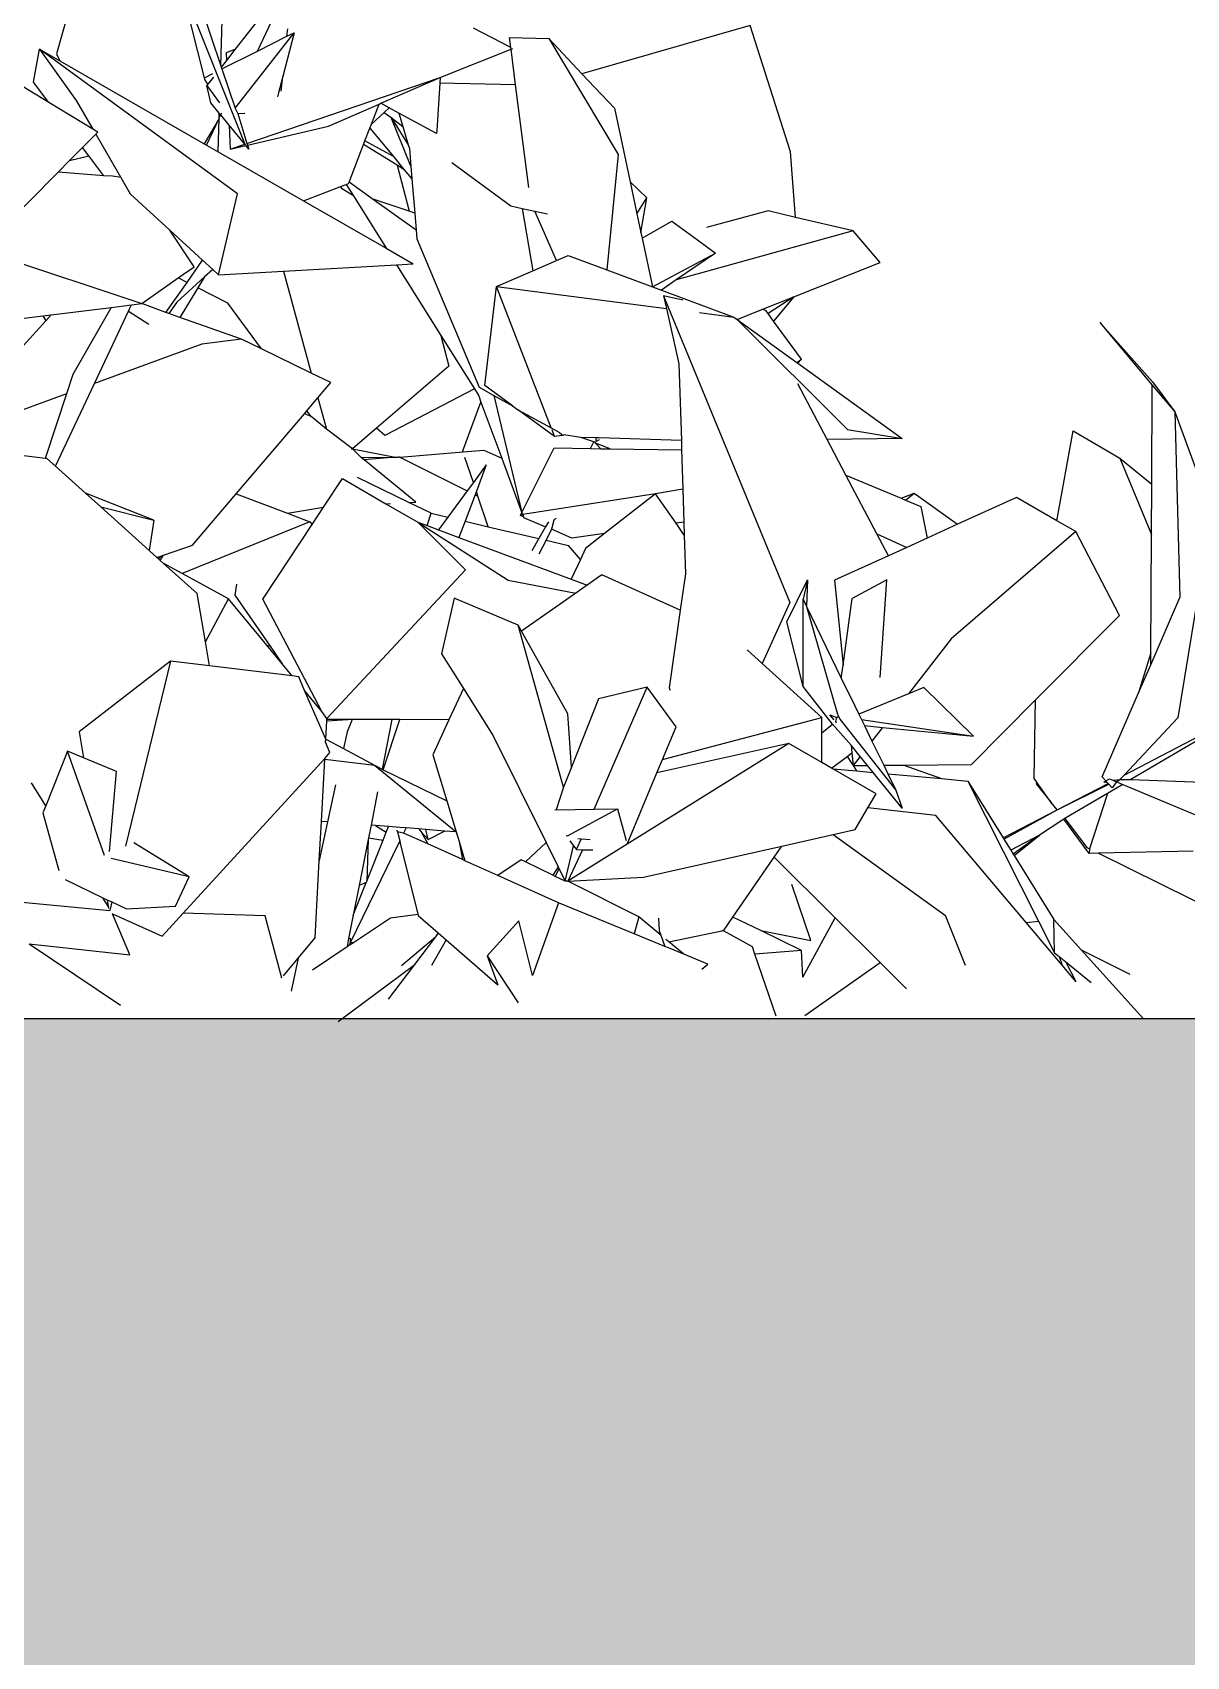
# Model space of a CAD drawing. Header units: metres. Extents: x -175 to 101, y -7 to 93.
# Drawn here: x 10.17561 to 10.21111, y 0.77917 to 0.82912 of the extents above; entities that cross this region are included whole.
import ezdxf

# ---------------------------------------------------------------- set-up
doc = ezdxf.new("R2010")
doc.units = ezdxf.units.M

# ---------------------------------------------------------------- blocks, each defined once
blk = doc.blocks.new('caja1')
at = {"true_color": 0xffffff}
h = blk.add_hatch(color=7, dxfattribs=at)
h.dxf.hatch_style = 1
h.paths.add_polyline_path([(-5.701762, 1.398779), (-6.201762, 1.398779), (-6.201762, 1.348779), (-6.181762, 1.348779), (-5.721762, 1.348779), (-5.701762, 1.348779)])
h.paths.add_polyline_path([(-5.721762, 1.348779), (-6.181762, 1.348779), (-6.181762, 1.148779), (-5.721762, 1.148779)])
h.paths.add_polyline_path([(-6.12612, 1.213515), (-6.120943, 1.209542), (-6.11697, 1.204364), (-6.114472, 1.198335), (-6.11362, 1.191864), (-6.114472, 1.185394), (-6.11697, 1.179364), (-6.120943, 1.174186), (-6.12612, 1.170214), (-6.13215, 1.167716), (-6.13862, 1.166864), (-6.145091, 1.167716), (-6.15112, 1.170214), (-6.156298, 1.174186), (-6.160271, 1.179364), (-6.162768, 1.185394), (-6.16362, 1.191864), (-6.162768, 1.198335), (-6.160271, 1.204364), (-6.156298, 1.209542), (-6.15112, 1.213515), (-6.145091, 1.216012), (-6.13862, 1.216864), (-6.13215, 1.216012)], flags=16)
h.paths.add_polyline_path([(-6.127717, 1.20797), (-6.124048, 1.204631), (-6.121369, 1.200457), (-6.119861, 1.195732), (-6.119628, 1.190777), (-6.120685, 1.185931), (-6.12296, 1.181524), (-6.126299, 1.177856), (-6.130473, 1.175176), (-6.135198, 1.173669), (-6.140153, 1.173435), (-6.144999, 1.174492), (-6.149406, 1.176768), (-6.153074, 1.180106), (-6.155754, 1.18428), (-6.157261, 1.189005), (-6.157495, 1.19396), (-6.156438, 1.198806), (-6.154162, 1.203213), (-6.150824, 1.206882), (-6.14665, 1.209561), (-6.141925, 1.211069), (-6.13697, 1.211302), (-6.132124, 1.210245)], flags=0)
blk.add_line((-6.201762, 1.398779), (-5.701762, 1.398779))
blk = doc.blocks.new('verdurita}')
for p, q in [((-6.048963, 0.855909), (-6.048868, 0.858972)), ((-6.046722, 0.858722), (-6.048528, 0.856409)), ((-6.047829, 0.856363), (-6.046722, 0.858722)), ((-6.049464, 0.855543), (-6.0502, 0.858449)), ((-6.0502, 0.858449), (-6.048222, 0.853494)), ((-6.053663, 0.857511), (-6.054015, 0.85628)), ((-6.049559, 0.857675), (-6.048963, 0.855909)), ((-6.048525, 0.854609), (-6.046709, 0.856925)), ((-6.047829, 0.856363), (-6.046927, 0.856816)), ((-6.046709, 0.856925), (-6.047059, 0.855583)), ((-6.046927, 0.856816), (-6.046902, 0.857044)), ((-6.046927, 0.856816), (-6.046709, 0.856925)), ((-6.04004, 0.856473), (-6.041191, 0.857063)), ((-6.040079, 0.856775), (-6.038877, 0.856743)), ((-6.04004, 0.856473), (-6.040079, 0.856775)), ((-6.038877, 0.856743), (-6.036736, 0.853176)), ((-6.038877, 0.856743), (-6.037855, 0.855664)), ((-6.03268, 0.857149), (-6.037855, 0.855664)), ((-6.031436, 0.85326), (-6.03268, 0.857149)), ((-6.05425, 0.854778), (-6.057024, 0.856463)), ((-6.054722, 0.855408), (-6.054539, 0.856418)), ((-6.048454, 0.851965), (-6.054539, 0.856418)), ((-6.054539, 0.856418), (-6.053409, 0.854844)), ((-6.054539, 0.856418), (-6.053915, 0.85606)), ((-6.054015, 0.85628), (-6.053915, 0.85606)), ((-6.04893, 0.855811), (-6.047829, 0.856363)), ((-6.048528, 0.856409), (-6.048797, 0.856303)), ((-6.048797, 0.856303), (-6.048788, 0.856076)), ((-6.048528, 0.856409), (-6.048788, 0.856076)), ((-6.041889, 0.855683), (-6.040034, 0.856424)), ((-6.040034, 0.856424), (-6.04004, 0.856473)), ((-6.040034, 0.856424), (-6.039984, 0.856444)), ((-6.039893, 0.855325), (-6.040034, 0.856424)), ((-6.053915, 0.85606), (-6.049473, 0.85351)), ((-6.048963, 0.855909), (-6.04895, 0.855869)), ((-6.048788, 0.856076), (-6.04895, 0.855869)), ((-6.04895, 0.855869), (-6.04893, 0.855811)), ((-6.04893, 0.855811), (-6.048525, 0.854609)), ((-6.05425, 0.854778), (-6.054722, 0.855408)), ((-6.049464, 0.855543), (-6.049211, 0.85567)), ((-6.049449, 0.855484), (-6.049464, 0.855543)), ((-6.049358, 0.855345), (-6.049449, 0.855484)), ((-6.049358, 0.855345), (-6.049389, 0.855305)), ((-6.049389, 0.855305), (-6.049, 0.854773)), ((-6.049268, 0.854768), (-6.049389, 0.855305)), ((-6.049188, 0.855563), (-6.049358, 0.855345)), ((-6.048157, 0.853517), (-6.042211, 0.855544)), ((-6.047059, 0.855583), (-6.047191, 0.855076)), ((-6.047108, 0.855126), (-6.047059, 0.855583)), ((-6.044038, 0.854754), (-6.042211, 0.855544)), ((-6.042222, 0.855377), (-6.042319, 0.853919)), ((-6.042211, 0.855544), (-6.042222, 0.855377)), ((-6.039893, 0.855325), (-6.042222, 0.855377)), ((-6.042211, 0.855544), (-6.041889, 0.855683)), ((-6.039486, 0.852166), (-6.039893, 0.855325)), ((-6.037855, 0.855664), (-6.036854, 0.854606)), ((-6.052896, 0.853955), (-6.05425, 0.854778)), ((-6.053409, 0.854844), (-6.052896, 0.853955)), ((-6.049009, 0.854452), (-6.049268, 0.854768)), ((-6.047191, 0.855076), (-6.047223, 0.854953)), ((-6.045652, 0.854056), (-6.044094, 0.854729)), ((-6.044331, 0.854112), (-6.044094, 0.854729)), ((-6.044094, 0.854729), (-6.044038, 0.854754)), ((-6.043782, 0.854615), (-6.044038, 0.854754)), ((-6.049014, 0.854284), (-6.049473, 0.85351)), ((-6.049398, 0.853467), (-6.049014, 0.854284)), ((-6.049046, 0.853264), (-6.049014, 0.854284)), ((-6.049014, 0.854284), (-6.049013, 0.854317)), ((-6.049013, 0.854317), (-6.049009, 0.854452)), ((-6.049013, 0.854317), (-6.048962, 0.854395)), ((-6.048962, 0.854395), (-6.049009, 0.854452)), ((-6.048962, 0.854395), (-6.048928, 0.854466)), ((-6.048704, 0.854081), (-6.048962, 0.854395)), ((-6.048525, 0.854609), (-6.048434, 0.854437)), ((-6.048434, 0.854437), (-6.048223, 0.854449)), ((-6.048434, 0.854437), (-6.048157, 0.853517)), ((-6.04394, 0.854471), (-6.044331, 0.854112)), ((-6.043782, 0.854615), (-6.04394, 0.854471)), ((-6.04394, 0.854471), (-6.043727, 0.854315)), ((-6.043484, 0.854454), (-6.043782, 0.854615)), ((-6.043115, 0.852822), (-6.043727, 0.854315)), ((-6.043727, 0.854315), (-6.043194, 0.853479)), ((-6.043727, 0.854315), (-6.043363, 0.854046)), ((-6.042325, 0.853825), (-6.043484, 0.854454)), ((-6.043484, 0.854454), (-6.043363, 0.854046)), ((-6.036854, 0.854606), (-6.036374, 0.852344)), ((-6.053216, 0.853397), (-6.05281, 0.853806)), ((-6.05275, 0.853866), (-6.052896, 0.853955)), ((-6.05281, 0.853806), (-6.05275, 0.853866)), ((-6.05281, 0.853806), (-6.052041, 0.852474)), ((-6.048704, 0.854081), (-6.048672, 0.853339)), ((-6.048222, 0.853494), (-6.048704, 0.854081)), ((-6.048139, 0.853465), (-6.045652, 0.854056)), ((-6.044528, 0.853601), (-6.044378, 0.85399)), ((-6.044378, 0.85399), (-6.044331, 0.854112)), ((-6.044378, 0.85399), (-6.043654, 0.853117)), ((-6.043363, 0.854046), (-6.043194, 0.853479)), ((-6.042319, 0.853919), (-6.042325, 0.853825)), ((-6.053615, 0.852994), (-6.053216, 0.853397)), ((-6.053021, 0.853136), (-6.053216, 0.853397)), ((-6.049473, 0.85351), (-6.049398, 0.853467)), ((-6.049398, 0.853467), (-6.049046, 0.853264)), ((-6.049046, 0.853264), (-6.046414, 0.851753)), ((-6.048672, 0.853339), (-6.048222, 0.853494)), ((-6.048672, 0.853339), (-6.048188, 0.853454)), ((-6.048188, 0.853454), (-6.048222, 0.853494)), ((-6.048099, 0.853344), (-6.048188, 0.853454)), ((-6.048157, 0.853517), (-6.048139, 0.853465)), ((-6.048139, 0.853465), (-6.048099, 0.853344)), ((-6.045018, 0.852327), (-6.044571, 0.853488)), ((-6.044571, 0.853488), (-6.044528, 0.853601)), ((-6.043533, 0.852849), (-6.044571, 0.853488)), ((-6.043654, 0.853117), (-6.044528, 0.853601)), ((-6.043194, 0.853479), (-6.043159, 0.853361)), ((-6.043159, 0.853361), (-6.043115, 0.852822)), ((-6.031281, 0.851247), (-6.031436, 0.85326)), ((-6.053966, 0.85264), (-6.053615, 0.852994)), ((-6.053615, 0.852994), (-6.053021, 0.853136)), ((-6.052558, 0.852519), (-6.053021, 0.853136)), ((-6.043654, 0.853117), (-6.043328, 0.852723)), ((-6.043533, 0.852849), (-6.043171, 0.851437)), ((-6.043328, 0.852723), (-6.043533, 0.852849)), ((-6.043328, 0.852723), (-6.043083, 0.852428)), ((-6.043115, 0.852822), (-6.043083, 0.852428)), ((-6.041859, 0.852937), (-6.040042, 0.851598)), ((-6.036736, 0.853176), (-6.037087, 0.849631)), ((-6.055765, 0.850824), (-6.053966, 0.85264)), ((-6.052558, 0.852519), (-6.053966, 0.85264)), ((-6.052296, 0.852509), (-6.052558, 0.852519)), ((-6.052041, 0.852474), (-6.052296, 0.852509)), ((-6.052041, 0.852474), (-6.051752, 0.851973)), ((-6.045248, 0.852204), (-6.045105, 0.852259)), ((-6.045105, 0.852259), (-6.045033, 0.852287)), ((-6.045105, 0.852259), (-6.044885, 0.851908)), ((-6.045033, 0.852287), (-6.045018, 0.852327)), ((-6.044306, 0.851817), (-6.045018, 0.852327)), ((-6.043083, 0.852428), (-6.042998, 0.851379)), ((-6.035856, 0.851843), (-6.036374, 0.852344)), ((-6.036374, 0.852344), (-6.036164, 0.851354)), ((-6.051752, 0.851973), (-6.050527, 0.850849)), ((-6.049035, 0.849481), (-6.048454, 0.851965)), ((-6.046414, 0.851753), (-6.045248, 0.852204)), ((-6.046414, 0.851753), (-6.043875, 0.850296)), ((-6.045247, 0.852132), (-6.045248, 0.852204)), ((-6.044885, 0.851908), (-6.045247, 0.852132)), ((-6.044885, 0.851908), (-6.043875, 0.850296)), ((-6.042955, 0.850848), (-6.044306, 0.851817)), ((-6.043171, 0.851437), (-6.044306, 0.851817)), ((-6.036164, 0.851354), (-6.035856, 0.851843)), ((-6.036042, 0.85078), (-6.035856, 0.851843)), ((-6.042998, 0.851379), (-6.043171, 0.851437)), ((-6.042998, 0.851379), (-6.042955, 0.850848)), ((-6.040042, 0.851598), (-6.039697, 0.851523)), ((-6.039697, 0.851523), (-6.039361, 0.849602)), ((-6.039697, 0.851523), (-6.039303, 0.851438)), ((-6.038634, 0.849915), (-6.039303, 0.851438)), ((-6.039303, 0.851438), (-6.038912, 0.851353)), ((-6.036164, 0.851354), (-6.036042, 0.85078)), ((-6.032127, 0.851444), (-6.034019, 0.850934)), ((-6.031281, 0.851247), (-6.032127, 0.851444)), ((-6.029514, 0.850835), (-6.031281, 0.851247)), ((-6.049786, 0.849728), (-6.050527, 0.850849)), ((-6.050527, 0.850849), (-6.049523, 0.849928)), ((-6.042955, 0.850848), (-6.042934, 0.850589)), ((-6.036042, 0.85078), (-6.036004, 0.850604)), ((-6.036004, 0.850604), (-6.035091, 0.851131)), ((-6.035091, 0.851131), (-6.034302, 0.850556)), ((-6.029514, 0.850835), (-6.034205, 0.849526)), ((-6.028684, 0.849862), (-6.029514, 0.850835)), ((-6.057634, 0.850675), (-6.051391, 0.848592)), ((-6.043875, 0.850296), (-6.043046, 0.84982)), ((-6.042934, 0.850589), (-6.041011, 0.846028)), ((-6.036004, 0.850604), (-6.035688, 0.849113)), ((-6.034302, 0.850556), (-6.033741, 0.850147)), ((-6.050274, 0.849383), (-6.049786, 0.849728)), ((-6.050002, 0.849246), (-6.049523, 0.849928)), ((-6.049523, 0.849928), (-6.049212, 0.849643)), ((-6.047031, 0.849595), (-6.043559, 0.849791)), ((-6.043559, 0.849791), (-6.043046, 0.84982)), ((-6.043559, 0.849791), (-6.042192, 0.84761)), ((-6.039361, 0.849602), (-6.038634, 0.849915)), ((-6.038634, 0.849915), (-6.038273, 0.850071)), ((-6.038273, 0.850071), (-6.037087, 0.849631)), ((-6.035688, 0.849113), (-6.033741, 0.850147)), ((-6.033741, 0.850147), (-6.034953, 0.849321)), ((-6.031334, 0.848803), (-6.028684, 0.849862)), ((-6.051391, 0.848592), (-6.050274, 0.849383)), ((-6.050651, 0.848321), (-6.050002, 0.849246)), ((-6.04946, 0.849416), (-6.050315, 0.848633)), ((-6.050002, 0.849246), (-6.050274, 0.849383)), ((-6.04946, 0.849416), (-6.049667, 0.849076)), ((-6.049212, 0.849643), (-6.04946, 0.849416)), ((-6.049212, 0.849643), (-6.049035, 0.849481)), ((-6.049035, 0.849481), (-6.047031, 0.849595)), ((-6.047031, 0.849595), (-6.04618, 0.846457)), ((-6.040479, 0.84912), (-6.039361, 0.849602)), ((-6.037087, 0.849631), (-6.035688, 0.849113)), ((-6.034953, 0.849321), (-6.035411, 0.849009)), ((-6.034205, 0.849526), (-6.034953, 0.849321)), ((-6.049667, 0.849076), (-6.050221, 0.848169)), ((-6.04875, 0.848611), (-6.049667, 0.849076)), ((-6.04084, 0.846074), (-6.040479, 0.84912)), ((-6.038798, 0.844773), (-6.040479, 0.84912)), ((-6.040479, 0.84912), (-6.035256, 0.848448)), ((-6.035688, 0.849113), (-6.035411, 0.849009)), ((-6.035411, 0.849009), (-6.033177, 0.84818)), ((-6.035343, 0.848831), (-6.031456, 0.839404)), ((-6.034749, 0.848701), (-6.035343, 0.848831)), ((-6.035343, 0.848831), (-6.035256, 0.848448)), ((-6.032316, 0.84841), (-6.031334, 0.848803)), ((-6.031334, 0.848803), (-6.03213, 0.848292)), ((-6.031334, 0.848803), (-6.031957, 0.848055)), ((-6.057413, 0.847847), (-6.054434, 0.848216)), ((-6.054434, 0.848216), (-6.05418, 0.848247)), ((-6.054434, 0.848216), (-6.054343, 0.848068)), ((-6.05418, 0.848247), (-6.054343, 0.848068)), ((-6.05418, 0.848247), (-6.052339, 0.848475)), ((-6.052339, 0.848475), (-6.053514, 0.846411)), ((-6.052848, 0.846134), (-6.051798, 0.848365)), ((-6.052339, 0.848475), (-6.05171, 0.848552)), ((-6.051798, 0.848365), (-6.051768, 0.848429)), ((-6.051798, 0.848365), (-6.051175, 0.847962)), ((-6.051768, 0.848429), (-6.05171, 0.848552)), ((-6.05171, 0.848552), (-6.051391, 0.848592)), ((-6.050651, 0.848321), (-6.051391, 0.848592)), ((-6.050561, 0.848289), (-6.050651, 0.848321)), ((-6.050315, 0.848633), (-6.050561, 0.848289)), ((-6.050221, 0.848169), (-6.050561, 0.848289)), ((-6.047714, 0.847202), (-6.04875, 0.848611)), ((-6.035256, 0.848448), (-6.034868, 0.846746)), ((-6.034236, 0.848316), (-6.033177, 0.84818)), ((-6.033075, 0.848106), (-6.032316, 0.84841)), ((-6.032196, 0.848383), (-6.032316, 0.84841)), ((-6.03213, 0.848292), (-6.032196, 0.848383)), ((-6.031957, 0.848055), (-6.03213, 0.848292)), ((-6.054343, 0.848068), (-6.056452, 0.845741)), ((-6.048324, 0.847499), (-6.050221, 0.848169)), ((-6.033177, 0.84818), (-6.033075, 0.848106)), ((-6.033075, 0.848106), (-6.029681, 0.844719)), ((-6.033075, 0.848106), (-6.031248, 0.846787)), ((-6.031101, 0.846882), (-6.031957, 0.848055)), ((-6.020307, 0.846192), (-6.02192, 0.848009)), ((-6.02192, 0.848009), (-6.020308, 0.846085)), ((-6.049544, 0.847347), (-6.052848, 0.846134)), ((-6.048324, 0.847499), (-6.049544, 0.847347)), ((-6.047714, 0.847202), (-6.048324, 0.847499)), ((-6.042192, 0.84761), (-6.041951, 0.846667)), ((-6.042192, 0.84761), (-6.041163, 0.845968)), ((-6.04618, 0.846457), (-6.047714, 0.847202)), ((-6.034868, 0.846746), (-6.034795, 0.844382)), ((-6.031248, 0.846787), (-6.031101, 0.846882)), ((-6.031248, 0.846787), (-6.031216, 0.846764)), ((-6.031216, 0.846764), (-6.031101, 0.846882)), ((-6.031216, 0.846764), (-6.027998, 0.844441)), ((-6.053514, 0.846411), (-6.053711, 0.845817)), ((-6.045574, 0.846162), (-6.04618, 0.846457)), ((-6.041951, 0.846667), (-6.044171, 0.844763)), ((-6.053711, 0.845817), (-6.05741, 0.844458)), ((-6.053711, 0.845817), (-6.054366, 0.843833)), ((-6.054045, 0.843589), (-6.052848, 0.846134)), ((-6.045973, 0.845694), (-6.045574, 0.846162)), ((-6.041163, 0.845968), (-6.043919, 0.844541)), ((-6.041163, 0.845968), (-6.04103, 0.845755)), ((-6.04103, 0.845755), (-6.04096, 0.845565)), ((-6.041011, 0.846028), (-6.040567, 0.845767)), ((-6.03999, 0.845452), (-6.04084, 0.846074)), ((-6.040567, 0.845767), (-6.0397, 0.842165)), ((-6.040567, 0.845767), (-6.03999, 0.845452)), ((-6.030309, 0.84441), (-6.031212, 0.846122)), ((-6.020325, 0.843035), (-6.020308, 0.846085)), ((-6.020308, 0.846085), (-6.019618, 0.845262)), ((-6.020307, 0.846192), (-6.019618, 0.845262)), ((-6.04639, 0.845205), (-6.046312, 0.845296)), ((-6.046312, 0.845296), (-6.045973, 0.845694)), ((-6.046182, 0.845119), (-6.046312, 0.845296)), ((-6.045973, 0.845694), (-6.045713, 0.844736)), ((-6.04152, 0.844067), (-6.04096, 0.845565)), ((-6.04096, 0.845565), (-6.040321, 0.843837)), ((-6.03999, 0.845452), (-6.03981, 0.84532)), ((-6.038693, 0.844503), (-6.03981, 0.84532)), ((-6.03981, 0.84532), (-6.038798, 0.844773)), ((-6.019618, 0.845262), (-6.019459, 0.839552)), ((-6.019618, 0.845262), (-6.018482, 0.842172)), ((-6.048485, 0.842746), (-6.04639, 0.845205)), ((-6.046182, 0.845119), (-6.04639, 0.845205)), ((-6.045713, 0.844736), (-6.046182, 0.845119)), ((-6.044909, 0.84413), (-6.045713, 0.844736)), ((-6.044171, 0.844763), (-6.044909, 0.84413)), ((-6.043919, 0.844541), (-6.044171, 0.844763)), ((-6.038798, 0.844773), (-6.038548, 0.844632)), ((-6.029681, 0.844719), (-6.027998, 0.844441)), ((-6.038693, 0.844503), (-6.038773, 0.844708)), ((-6.038475, 0.844533), (-6.038693, 0.844503)), ((-6.038548, 0.844632), (-6.038483, 0.84458)), ((-6.038483, 0.84458), (-6.038475, 0.844533)), ((-6.038475, 0.844533), (-6.038409, 0.844557)), ((-6.037884, 0.844478), (-6.038409, 0.844557)), ((-6.037484, 0.844346), (-6.037884, 0.844478)), ((-6.037427, 0.844464), (-6.037884, 0.844478)), ((-6.03759, 0.844136), (-6.037484, 0.844346)), ((-6.037436, 0.844304), (-6.037484, 0.844346)), ((-6.037436, 0.844304), (-6.037277, 0.844131)), ((-6.036981, 0.844127), (-6.037436, 0.844304)), ((-6.037427, 0.844464), (-6.037431, 0.844357)), ((-6.037431, 0.844357), (-6.037311, 0.844412)), ((-6.037326, 0.844461), (-6.037427, 0.844464)), ((-6.034795, 0.844382), (-6.037326, 0.844461)), ((-6.034795, 0.844382), (-6.034786, 0.844091)), ((-6.027998, 0.844441), (-6.030309, 0.84441)), ((-6.029734, 0.843319), (-6.030309, 0.84441)), ((-6.023245, 0.841914), (-6.022742, 0.844675)), ((-6.022742, 0.844675), (-6.021311, 0.843842)), ((-6.054366, 0.843833), (-6.056491, 0.844095)), ((-6.054309, 0.843826), (-6.054366, 0.843833)), ((-6.054045, 0.843589), (-6.054309, 0.843826)), ((-6.044909, 0.84413), (-6.04494, 0.844104)), ((-6.044909, 0.84413), (-6.043598, 0.843867)), ((-6.044644, 0.843862), (-6.044909, 0.84413)), ((-6.044644, 0.843862), (-6.043598, 0.843867)), ((-6.04455, 0.843785), (-6.044644, 0.843862)), ((-6.043598, 0.843867), (-6.04455, 0.843785)), ((-6.042962, 0.842487), (-6.04455, 0.843785)), ((-6.043598, 0.843867), (-6.043499, 0.843875)), ((-6.043459, 0.843868), (-6.043499, 0.843875)), ((-6.043459, 0.843868), (-6.04151, 0.844037)), ((-6.043459, 0.843868), (-6.041384, 0.842835)), ((-6.04151, 0.844037), (-6.04152, 0.844067)), ((-6.04151, 0.844037), (-6.040872, 0.844089)), ((-6.041194, 0.843093), (-6.041451, 0.843859)), ((-6.040872, 0.844089), (-6.040321, 0.843837)), ((-6.040321, 0.843837), (-6.040268, 0.843694)), ((-6.0397, 0.842165), (-6.038704, 0.844155)), ((-6.038704, 0.844155), (-6.03759, 0.844136)), ((-6.03759, 0.844136), (-6.037277, 0.844131)), ((-6.037277, 0.844131), (-6.036981, 0.844127)), ((-6.036981, 0.844127), (-6.034786, 0.844091)), ((-6.034786, 0.844091), (-6.034748, 0.842882)), ((-6.021311, 0.843842), (-6.020334, 0.841493)), ((-6.021311, 0.843842), (-6.020325, 0.843035)), ((-6.053126, 0.842763), (-6.054045, 0.843589)), ((-6.043177, 0.842476), (-6.044762, 0.843242)), ((-6.040797, 0.843633), (-6.041194, 0.843093)), ((-6.040797, 0.843633), (-6.041102, 0.842821)), ((-6.040268, 0.843694), (-6.039712, 0.842188)), ((-6.029734, 0.843319), (-6.028038, 0.842606)), ((-6.028783, 0.841516), (-6.029734, 0.843319)), ((-6.051023, 0.841931), (-6.053126, 0.842763)), ((-6.052657, 0.842341), (-6.053126, 0.842763)), ((-6.049833, 0.841165), (-6.048485, 0.842746)), ((-6.048485, 0.842746), (-6.04691, 0.842146)), ((-6.045801, 0.842331), (-6.045219, 0.843212)), ((-6.045219, 0.843212), (-6.043881, 0.842437)), ((-6.041384, 0.842835), (-6.041981, 0.842024)), ((-6.041142, 0.842714), (-6.041449, 0.841899)), ((-6.041194, 0.843093), (-6.041384, 0.842835)), ((-6.041102, 0.842821), (-6.041142, 0.842714)), ((-6.041142, 0.842714), (-6.041051, 0.842669)), ((-6.041051, 0.842669), (-6.041102, 0.842821)), ((-6.03559, 0.842747), (-6.03967, 0.842106)), ((-6.03559, 0.842747), (-6.03716, 0.841519)), ((-6.034748, 0.842882), (-6.03559, 0.842747)), ((-6.034959, 0.841836), (-6.03559, 0.842747)), ((-6.034748, 0.842882), (-6.034717, 0.841871)), ((-6.028038, 0.842606), (-6.027634, 0.84276)), ((-6.027903, 0.842549), (-6.027634, 0.84276)), ((-6.027634, 0.84276), (-6.026298, 0.841805)), ((-6.020334, 0.841493), (-6.020325, 0.843035)), ((-6.052657, 0.842341), (-6.051023, 0.841931)), ((-6.051166, 0.841002), (-6.052657, 0.842341)), ((-6.04691, 0.842146), (-6.045801, 0.842331)), ((-6.046151, 0.841801), (-6.045801, 0.842331)), ((-6.043881, 0.842437), (-6.043746, 0.842445)), ((-6.043881, 0.842437), (-6.042899, 0.841869)), ((-6.043177, 0.842476), (-6.042962, 0.842487)), ((-6.042493, 0.842145), (-6.043177, 0.842476)), ((-6.040737, 0.841732), (-6.041051, 0.842669)), ((-6.028038, 0.842606), (-6.027903, 0.842549)), ((-6.027903, 0.842549), (-6.027428, 0.84235)), ((-6.027428, 0.84235), (-6.027238, 0.841377)), ((-6.024491, 0.842626), (-6.026298, 0.841805)), ((-6.023245, 0.841914), (-6.024491, 0.842626)), ((-6.051023, 0.841931), (-6.051166, 0.841002)), ((-6.046226, 0.841885), (-6.050153, 0.840294)), ((-6.047629, 0.839565), (-6.046151, 0.841801)), ((-6.04691, 0.842146), (-6.046226, 0.841885)), ((-6.046226, 0.841885), (-6.046151, 0.841801)), ((-6.042899, 0.841869), (-6.041433, 0.840408)), ((-6.042899, 0.841869), (-6.040123, 0.840088)), ((-6.042899, 0.841869), (-6.042617, 0.841764)), ((-6.042617, 0.841764), (-6.042493, 0.842145)), ((-6.042617, 0.841764), (-6.042268, 0.841634)), ((-6.042493, 0.842145), (-6.041981, 0.842024)), ((-6.041981, 0.842024), (-6.042268, 0.841634)), ((-6.041449, 0.841899), (-6.041637, 0.8414)), ((-6.041449, 0.841899), (-6.040737, 0.841732)), ((-6.040737, 0.841732), (-6.039178, 0.841365)), ((-6.039743, 0.842078), (-6.0397, 0.842165)), ((-6.03967, 0.842106), (-6.039743, 0.842078)), ((-6.039653, 0.842038), (-6.039743, 0.842078)), ((-6.0397, 0.842165), (-6.039712, 0.842188)), ((-6.03967, 0.842106), (-6.0397, 0.842165)), ((-6.03967, 0.842106), (-6.039653, 0.842038)), ((-6.039653, 0.842038), (-6.039647, 0.842011)), ((-6.039647, 0.842011), (-6.03897, 0.841731)), ((-6.03897, 0.841731), (-6.039178, 0.841365)), ((-6.038887, 0.841877), (-6.03897, 0.841731)), ((-6.038713, 0.841936), (-6.038793, 0.841654)), ((-6.038713, 0.841936), (-6.03868, 0.841971)), ((-6.03868, 0.841971), (-6.038636, 0.841998)), ((-6.034717, 0.841871), (-6.034959, 0.841836)), ((-6.034704, 0.841467), (-6.034959, 0.841836)), ((-6.034717, 0.841871), (-6.034704, 0.841467)), ((-6.026298, 0.841805), (-6.027238, 0.841377)), ((-6.022662, 0.841581), (-6.023245, 0.841914)), ((-6.042268, 0.841634), (-6.041637, 0.8414)), ((-6.041637, 0.8414), (-6.03818, 0.840115)), ((-6.039178, 0.841365), (-6.039392, 0.840988)), ((-6.038959, 0.841314), (-6.03918, 0.84089)), ((-6.038793, 0.841654), (-6.038959, 0.841314)), ((-6.038959, 0.841314), (-6.038268, 0.841151)), ((-6.038165, 0.841374), (-6.038793, 0.841654)), ((-6.03716, 0.841519), (-6.038165, 0.841374)), ((-6.03716, 0.841519), (-6.037743, 0.841062)), ((-6.034704, 0.841467), (-6.034667, 0.840277)), ((-6.028783, 0.841516), (-6.027864, 0.841093)), ((-6.028425, 0.840838), (-6.028783, 0.841516)), ((-6.027238, 0.841377), (-6.027864, 0.841093)), ((-6.022662, 0.841581), (-6.026497, 0.838285)), ((-6.021318, 0.839003), (-6.022662, 0.841581)), ((-6.020355, 0.837848), (-6.020334, 0.841493)), ((-6.018576, 0.841602), (-6.019522, 0.835848)), ((-6.050927, 0.840787), (-6.051166, 0.841002)), ((-6.050927, 0.840787), (-6.050807, 0.840829)), ((-6.05088, 0.840745), (-6.050927, 0.840787)), ((-6.050807, 0.840829), (-6.05088, 0.840745)), ((-6.050824, 0.840694), (-6.05088, 0.840745)), ((-6.050824, 0.840694), (-6.050721, 0.840858)), ((-6.050807, 0.840829), (-6.050721, 0.840858)), ((-6.050721, 0.840858), (-6.049833, 0.841165)), ((-6.0379, 0.840723), (-6.038268, 0.841151)), ((-6.0379, 0.840723), (-6.03818, 0.840115)), ((-6.037743, 0.841062), (-6.0379, 0.840723)), ((-6.028425, 0.840838), (-6.030084, 0.840084)), ((-6.027864, 0.841093), (-6.028425, 0.840838)), ((-6.050735, 0.840614), (-6.050824, 0.840694)), ((-6.050153, 0.840294), (-6.050735, 0.840614)), ((-6.049688, 0.839673), (-6.050735, 0.840614)), ((-6.048722, 0.839509), (-6.050153, 0.840294)), ((-6.041433, 0.840408), (-6.045699, 0.835832)), ((-6.037237, 0.840254), (-6.037692, 0.839934)), ((-6.034827, 0.83916), (-6.037237, 0.840254)), ((-6.034667, 0.840277), (-6.034827, 0.83916)), ((-6.048475, 0.839959), (-6.04853, 0.839625)), ((-6.040123, 0.840088), (-6.038041, 0.839688)), ((-6.03818, 0.840115), (-6.037692, 0.839934)), ((-6.037692, 0.839934), (-6.038041, 0.839688)), ((-6.031555, 0.838808), (-6.030911, 0.840096)), ((-6.030911, 0.840096), (-6.031053, 0.839498)), ((-6.030911, 0.840096), (-6.030944, 0.839274)), ((-6.030084, 0.840084), (-6.029822, 0.837477)), ((-6.028473, 0.840102), (-6.029543, 0.839519)), ((-6.028681, 0.837097), (-6.028473, 0.840102)), ((-6.049435, 0.83819), (-6.049688, 0.839673)), ((-6.049435, 0.83819), (-6.048722, 0.839509)), ((-6.047543, 0.838083), (-6.048722, 0.839509)), ((-6.04853, 0.839625), (-6.047443, 0.838052)), ((-6.047669, 0.839505), (-6.047629, 0.839565)), ((-6.045856, 0.836045), (-6.047669, 0.839505)), ((-6.041788, 0.839529), (-6.042169, 0.837823)), ((-6.039817, 0.838706), (-6.041788, 0.839529)), ((-6.038041, 0.839688), (-6.03971, 0.838515)), ((-6.031456, 0.839404), (-6.032306, 0.837523)), ((-6.031044, 0.83682), (-6.031053, 0.839498)), ((-6.031053, 0.839498), (-6.030944, 0.839274)), ((-6.030944, 0.839274), (-6.029991, 0.835962)), ((-6.030944, 0.839274), (-6.029876, 0.837076)), ((-6.029822, 0.837477), (-6.029543, 0.839519)), ((-6.020358, 0.837484), (-6.019459, 0.839552)), ((-6.034827, 0.83916), (-6.035168, 0.836777)), ((-6.031044, 0.83682), (-6.031555, 0.838808)), ((-6.023898, 0.836402), (-6.021318, 0.839003)), ((-6.038416, 0.833715), (-6.039817, 0.838706)), ((-6.03971, 0.838515), (-6.039817, 0.838706)), ((-6.038292, 0.835979), (-6.03971, 0.838515)), ((-6.026497, 0.838285), (-6.027805, 0.836594)), ((-6.049309, 0.837447), (-6.049435, 0.83819)), ((-6.047543, 0.838083), (-6.047443, 0.838052)), ((-6.047071, 0.837513), (-6.047543, 0.838083)), ((-6.047443, 0.838052), (-6.047071, 0.837513)), ((-6.042169, 0.837823), (-6.0415, 0.836759)), ((-6.032306, 0.837523), (-6.03277, 0.837944)), ((-6.020355, 0.837848), (-6.020733, 0.836619)), ((-6.020358, 0.837484), (-6.020355, 0.837848)), ((-6.050514, 0.837592), (-6.053318, 0.835426)), ((-6.050514, 0.837592), (-6.051898, 0.831902)), ((-6.049309, 0.837447), (-6.050514, 0.837592)), ((-6.046763, 0.837141), (-6.049309, 0.837447)), ((-6.046763, 0.837141), (-6.047071, 0.837513)), ((-6.030469, 0.83586), (-6.032306, 0.837523)), ((-6.029876, 0.837076), (-6.029822, 0.837477)), ((-6.020733, 0.836619), (-6.020358, 0.837484)), ((-6.046565, 0.837117), (-6.046763, 0.837141)), ((-6.046388, 0.836688), (-6.046565, 0.837117)), ((-6.0415, 0.836759), (-6.041944, 0.835793)), ((-6.0415, 0.836759), (-6.04058, 0.835295)), ((-6.037482, 0.833042), (-6.035852, 0.836791)), ((-6.035852, 0.836791), (-6.037349, 0.836433)), ((-6.034953, 0.835571), (-6.035852, 0.836791)), ((-6.035168, 0.836777), (-6.035143, 0.836702)), ((-6.030144, 0.835662), (-6.031044, 0.83682)), ((-6.029876, 0.837076), (-6.02946, 0.836221)), ((-6.027341, 0.836785), (-6.027805, 0.836594)), ((-6.025808, 0.835291), (-6.027341, 0.836785)), ((-6.045856, 0.836045), (-6.046388, 0.836688)), ((-6.045733, 0.835199), (-6.046388, 0.836688)), ((-6.037349, 0.836433), (-6.038171, 0.83434)), ((-6.02946, 0.836221), (-6.029336, 0.835964)), ((-6.027805, 0.836594), (-6.029336, 0.835964)), ((-6.025872, 0.834412), (-6.023898, 0.836402)), ((-6.023943, 0.833984), (-6.023898, 0.836402)), ((-6.021854, 0.834039), (-6.020733, 0.836619)), ((-6.045699, 0.835832), (-6.045856, 0.836045)), ((-6.045733, 0.835199), (-6.045703, 0.835761)), ((-6.045703, 0.835761), (-6.045701, 0.835801)), ((-6.045703, 0.835761), (-6.045055, 0.8358)), ((-6.045701, 0.835801), (-6.045699, 0.835832)), ((-6.045055, 0.8358), (-6.045701, 0.835801)), ((-6.04492, 0.835799), (-6.045079, 0.835426)), ((-6.04492, 0.835799), (-6.045055, 0.8358)), ((-6.043698, 0.835797), (-6.04492, 0.835799)), ((-6.043698, 0.835797), (-6.043999, 0.834276)), ((-6.043963, 0.834258), (-6.043458, 0.835796)), ((-6.043458, 0.835796), (-6.043698, 0.835797)), ((-6.041944, 0.835793), (-6.043458, 0.835796)), ((-6.041944, 0.835793), (-6.04244, 0.834714)), ((-6.038171, 0.83434), (-6.038292, 0.835979)), ((-6.035372, 0.834574), (-6.030469, 0.83586)), ((-6.030469, 0.835388), (-6.030469, 0.83586)), ((-6.03009, 0.835794), (-6.030223, 0.835941)), ((-6.030223, 0.835941), (-6.030013, 0.835867)), ((-6.030042, 0.835735), (-6.030013, 0.835867)), ((-6.030026, 0.835684), (-6.030042, 0.835735)), ((-6.030013, 0.835867), (-6.029962, 0.835903)), ((-6.029991, 0.835962), (-6.029962, 0.835903)), ((-6.029962, 0.835903), (-6.029925, 0.835807)), ((-6.029925, 0.835807), (-6.028199, 0.833626)), ((-6.029336, 0.835964), (-6.029255, 0.835799)), ((-6.029255, 0.835799), (-6.025808, 0.835291)), ((-6.029255, 0.835799), (-6.029165, 0.835612)), ((-6.021174, 0.834093), (-6.017424, 0.836043)), ((-6.019522, 0.835848), (-6.021174, 0.834093)), ((-6.017424, 0.836043), (-6.020967, 0.833951)), ((-6.053318, 0.835426), (-6.053184, 0.834619)), ((-6.045079, 0.835426), (-6.045191, 0.834907)), ((-6.04058, 0.835295), (-6.038955, 0.832014)), ((-6.035372, 0.834574), (-6.034953, 0.835571)), ((-6.030471, 0.834476), (-6.030469, 0.835388)), ((-6.030469, 0.835388), (-6.030144, 0.835662)), ((-6.029573, 0.835007), (-6.030144, 0.835662)), ((-6.029165, 0.835612), (-6.028605, 0.835559)), ((-6.029165, 0.835612), (-6.028933, 0.835134)), ((-6.028605, 0.835559), (-6.028933, 0.835134)), ((-6.028605, 0.835559), (-6.025808, 0.835291)), ((-6.053682, 0.834823), (-6.054349, 0.833145)), ((-6.052538, 0.831619), (-6.053682, 0.834823)), ((-6.053184, 0.834619), (-6.053682, 0.834823)), ((-6.045765, 0.834604), (-6.045604, 0.834781)), ((-6.045738, 0.835107), (-6.045733, 0.835199)), ((-6.045604, 0.834781), (-6.045738, 0.835107)), ((-6.045733, 0.835199), (-6.045191, 0.834907)), ((-6.045191, 0.834907), (-6.044235, 0.834392)), ((-6.031492, 0.835067), (-6.036464, 0.831971)), ((-6.031492, 0.835067), (-6.035546, 0.834157)), ((-6.030471, 0.834476), (-6.031492, 0.835067)), ((-6.029699, 0.834661), (-6.029549, 0.834771)), ((-6.029573, 0.835007), (-6.029549, 0.834771)), ((-6.029295, 0.834665), (-6.029573, 0.835007)), ((-6.029549, 0.834771), (-6.02951, 0.834387)), ((-6.028933, 0.835134), (-6.028572, 0.834393)), ((-6.052166, 0.834204), (-6.053184, 0.834619)), ((-6.050121, 0.829841), (-6.045765, 0.834604)), ((-6.045869, 0.832666), (-6.045766, 0.834579)), ((-6.045766, 0.834579), (-6.045765, 0.834604)), ((-6.045766, 0.834579), (-6.044235, 0.834392)), ((-6.044235, 0.834392), (-6.041723, 0.832344)), ((-6.044235, 0.834392), (-6.043999, 0.834276)), ((-6.043999, 0.834276), (-6.043963, 0.834258)), ((-6.043963, 0.834258), (-6.042011, 0.833299)), ((-6.04244, 0.834714), (-6.042011, 0.833299)), ((-6.038171, 0.83434), (-6.038416, 0.833715)), ((-6.035546, 0.834157), (-6.035372, 0.834574)), ((-6.03018, 0.834308), (-6.030471, 0.834476)), ((-6.03018, 0.834308), (-6.029699, 0.834661)), ((-6.030138, 0.834284), (-6.03018, 0.834308)), ((-6.030138, 0.834284), (-6.029405, 0.834218)), ((-6.028805, 0.833513), (-6.030138, 0.834284)), ((-6.029699, 0.834661), (-6.02951, 0.834387)), ((-6.029295, 0.834665), (-6.02951, 0.834387)), ((-6.02951, 0.834387), (-6.029072, 0.83439)), ((-6.02951, 0.834387), (-6.029405, 0.834218)), ((-6.029072, 0.83439), (-6.029295, 0.834665)), ((-6.028895, 0.834172), (-6.029072, 0.83439)), ((-6.028572, 0.834393), (-6.027948, 0.834398)), ((-6.028572, 0.834393), (-6.028445, 0.834131)), ((-6.027948, 0.834398), (-6.025872, 0.834412)), ((-6.027948, 0.834398), (-6.026796, 0.833982)), ((-6.054349, 0.833145), (-6.05479, 0.833852)), ((-6.052385, 0.831741), (-6.052166, 0.834204)), ((-6.045432, 0.833788), (-6.045677, 0.832651)), ((-6.036464, 0.831971), (-6.035546, 0.834157)), ((-6.029405, 0.834218), (-6.028895, 0.834172)), ((-6.028005, 0.833075), (-6.028895, 0.834172)), ((-6.028445, 0.834131), (-6.026796, 0.833982)), ((-6.028445, 0.834131), (-6.028199, 0.833626)), ((-6.026796, 0.833982), (-6.02598, 0.833908)), ((-6.02598, 0.833908), (-6.023806, 0.829601)), ((-6.02598, 0.833908), (-6.024895, 0.832159)), ((-6.023861, 0.833871), (-6.023943, 0.833984)), ((-6.023861, 0.833871), (-6.023884, 0.833822)), ((-6.023884, 0.833822), (-6.023798, 0.833785)), ((-6.023884, 0.833822), (-6.023422, 0.833243)), ((-6.023798, 0.833785), (-6.023861, 0.833871)), ((-6.023422, 0.833243), (-6.023798, 0.833785)), ((-6.023234, 0.833022), (-6.021668, 0.833836)), ((-6.023234, 0.833022), (-6.02165, 0.833816)), ((-6.021739, 0.833914), (-6.021854, 0.834039)), ((-6.021801, 0.833878), (-6.021739, 0.833914)), ((-6.021693, 0.833863), (-6.021801, 0.833878)), ((-6.021739, 0.833914), (-6.021622, 0.833973)), ((-6.021693, 0.833863), (-6.021739, 0.833914)), ((-6.021668, 0.833836), (-6.021693, 0.833863)), ((-6.021217, 0.833804), (-6.021684, 0.833529)), ((-6.02165, 0.833816), (-6.021668, 0.833836)), ((-6.021544, 0.833701), (-6.02165, 0.833816)), ((-6.021622, 0.833973), (-6.021526, 0.833933)), ((-6.02141, 0.833885), (-6.021544, 0.833701)), ((-6.021526, 0.833933), (-6.021304, 0.833955)), ((-6.021526, 0.833933), (-6.02141, 0.833885)), ((-6.02141, 0.833885), (-6.021304, 0.833955)), ((-6.021382, 0.833873), (-6.021217, 0.833804)), ((-6.021174, 0.834093), (-6.021304, 0.833955)), ((-6.021304, 0.833955), (-6.020967, 0.833951)), ((-6.021217, 0.833804), (-6.017872, 0.832405)), ((-6.020967, 0.833951), (-6.01849, 0.833867)), ((-6.044138, 0.833573), (-6.04434, 0.832547)), ((-6.042011, 0.833299), (-6.041723, 0.832344)), ((-6.038416, 0.833715), (-6.038644, 0.833023)), ((-6.029059, 0.833079), (-6.028805, 0.833513)), ((-6.028199, 0.833626), (-6.028005, 0.833075)), ((-6.023234, 0.833022), (-6.023422, 0.833243)), ((-6.021684, 0.833529), (-6.023003, 0.832751)), ((-6.021684, 0.833529), (-6.022236, 0.831824)), ((-6.054349, 0.833145), (-6.054433, 0.832935)), ((-6.054433, 0.832935), (-6.053949, 0.831155)), ((-6.038644, 0.833023), (-6.038691, 0.833014)), ((-6.038644, 0.833023), (-6.037482, 0.833042)), ((-6.038298, 0.832219), (-6.036755, 0.833054)), ((-6.037482, 0.833042), (-6.036755, 0.833054)), ((-6.036755, 0.833054), (-6.036489, 0.832077)), ((-6.029448, 0.832414), (-6.029059, 0.833079)), ((-6.026963, 0.832849), (-6.029059, 0.833079)), ((-6.024191, 0.829558), (-6.026963, 0.832849)), ((-6.024895, 0.832159), (-6.023234, 0.833022)), ((-6.024871, 0.83212), (-6.023234, 0.833022)), ((-6.023027, 0.832737), (-6.023776, 0.832246)), ((-6.023003, 0.832751), (-6.023027, 0.832737)), ((-6.022252, 0.831682), (-6.023027, 0.832737)), ((-6.023003, 0.832751), (-6.022325, 0.831868)), ((-6.045933, 0.831467), (-6.045869, 0.832666)), ((-6.045677, 0.832651), (-6.045933, 0.831467)), ((-6.045677, 0.832651), (-6.045869, 0.832666)), ((-6.04434, 0.832547), (-6.044416, 0.832166)), ((-6.0442, 0.832536), (-6.04434, 0.832547)), ((-6.0442, 0.832536), (-6.043877, 0.832331)), ((-6.043807, 0.832506), (-6.0442, 0.832536)), ((-6.043972, 0.832089), (-6.043877, 0.832331)), ((-6.043877, 0.832331), (-6.043807, 0.832506)), ((-6.04346, 0.832479), (-6.043807, 0.832506)), ((-6.043527, 0.832345), (-6.043539, 0.832395)), ((-6.043341, 0.832306), (-6.043527, 0.832345)), ((-6.043527, 0.832345), (-6.043458, 0.832067)), ((-6.043265, 0.832464), (-6.04346, 0.832479)), ((-6.043265, 0.832464), (-6.043341, 0.832306)), ((-6.042599, 0.831973), (-6.043341, 0.832306)), ((-6.042873, 0.832433), (-6.043265, 0.832464)), ((-6.042873, 0.832433), (-6.042797, 0.832346)), ((-6.042653, 0.832416), (-6.042873, 0.832433)), ((-6.042797, 0.832346), (-6.042599, 0.831973)), ((-6.042797, 0.832346), (-6.042588, 0.832109)), ((-6.042588, 0.832109), (-6.042653, 0.832416)), ((-6.042078, 0.832371), (-6.042653, 0.832416)), ((-6.042588, 0.832109), (-6.042078, 0.832371)), ((-6.041723, 0.832344), (-6.042078, 0.832371)), ((-6.041723, 0.832344), (-6.041633, 0.832048)), ((-6.038339, 0.832238), (-6.038298, 0.832219)), ((-6.031704, 0.831906), (-6.030123, 0.832262)), ((-6.030123, 0.832262), (-6.029448, 0.832414)), ((-6.030123, 0.832262), (-6.02667, 0.829773)), ((-6.023776, 0.832246), (-6.024658, 0.831777)), ((-6.023776, 0.832246), (-6.024585, 0.83166)), ((-6.024561, 0.831621), (-6.023776, 0.832246)), ((-6.049934, 0.830961), (-6.051642, 0.832005)), ((-6.043488, 0.832005), (-6.044972, 0.828955)), ((-6.044427, 0.832109), (-6.044707, 0.830692)), ((-6.044427, 0.832109), (-6.044473, 0.830826)), ((-6.044473, 0.830826), (-6.043972, 0.832089)), ((-6.044416, 0.832166), (-6.044427, 0.832109)), ((-6.044416, 0.832166), (-6.043972, 0.832089)), ((-6.043458, 0.832067), (-6.043488, 0.832005)), ((-6.043488, 0.832005), (-6.04344, 0.831997)), ((-6.043458, 0.832067), (-6.04344, 0.831997)), ((-6.04344, 0.831997), (-6.042898, 0.829812)), ((-6.041526, 0.83149), (-6.042599, 0.831973)), ((-6.041633, 0.832048), (-6.041526, 0.83149)), ((-6.041633, 0.832048), (-6.041455, 0.831458)), ((-6.038955, 0.832014), (-6.039593, 0.831419)), ((-6.038955, 0.832014), (-6.038584, 0.831265)), ((-6.038369, 0.83083), (-6.038114, 0.831916)), ((-6.036464, 0.831971), (-6.038285, 0.830833)), ((-6.037837, 0.831795), (-6.038285, 0.830833)), ((-6.038227, 0.832064), (-6.038114, 0.831916)), ((-6.038114, 0.831916), (-6.038023, 0.831798)), ((-6.038023, 0.831798), (-6.037882, 0.832124)), ((-6.038023, 0.831798), (-6.037837, 0.831795)), ((-6.037882, 0.832124), (-6.037977, 0.832132)), ((-6.037605, 0.8321), (-6.037882, 0.832124)), ((-6.037837, 0.831795), (-6.037521, 0.831791)), ((-6.035955, 0.830947), (-6.031704, 0.831906)), ((-6.03194, 0.831563), (-6.031704, 0.831906)), ((-6.024895, 0.832159), (-6.024871, 0.83212)), ((-6.024871, 0.83212), (-6.024658, 0.831777)), ((-6.024658, 0.831777), (-6.024585, 0.83166)), ((-6.022325, 0.831868), (-6.022236, 0.831824)), ((-6.022236, 0.831824), (-6.022252, 0.831682)), ((-6.019053, 0.831754), (-6.021961, 0.831689)), ((-6.049934, 0.830961), (-6.052337, 0.831526)), ((-6.04606, 0.829083), (-6.045933, 0.831467)), ((-6.041455, 0.831458), (-6.041526, 0.83149)), ((-6.040445, 0.831004), (-6.041455, 0.831458)), ((-6.039721, 0.831481), (-6.040445, 0.831004)), ((-6.039593, 0.831419), (-6.039721, 0.831481)), ((-6.038745, 0.831008), (-6.039593, 0.831419)), ((-6.038584, 0.831265), (-6.038745, 0.831008)), ((-6.038584, 0.831265), (-6.038556, 0.831209)), ((-6.03239, 0.830911), (-6.03194, 0.831563)), ((-6.03194, 0.831563), (-6.030069, 0.829704)), ((-6.024585, 0.83166), (-6.024561, 0.831621)), ((-6.024561, 0.831621), (-6.023339, 0.829653)), ((-6.021961, 0.831689), (-6.022252, 0.831682)), ((-6.021961, 0.831689), (-6.018105, 0.829784)), ((-6.053745, 0.830875), (-6.052587, 0.83032)), ((-6.050351, 0.830064), (-6.049934, 0.830961)), ((-6.044887, 0.829781), (-6.044488, 0.830787)), ((-6.044488, 0.830787), (-6.044707, 0.830692)), ((-6.044473, 0.830826), (-6.044488, 0.830787)), ((-6.03857, 0.830162), (-6.040445, 0.831004)), ((-6.038679, 0.830976), (-6.038745, 0.831008)), ((-6.038679, 0.830976), (-6.038556, 0.831209)), ((-6.038369, 0.83083), (-6.038679, 0.830976)), ((-6.038556, 0.831209), (-6.038369, 0.83083)), ((-6.038285, 0.830833), (-6.038369, 0.83083)), ((-6.038285, 0.830833), (-6.035955, 0.830947)), ((-6.036103, 0.829728), (-6.038285, 0.830833)), ((-6.033208, 0.829724), (-6.03239, 0.830911)), ((-6.057168, 0.830386), (-6.052378, 0.829925)), ((-6.052425, 0.830061), (-6.052587, 0.83032)), ((-6.052587, 0.83032), (-6.052458, 0.830258)), ((-6.052458, 0.830258), (-6.052425, 0.830061)), ((-6.052458, 0.830258), (-6.052314, 0.830189)), ((-6.044707, 0.830692), (-6.044887, 0.829781)), ((-6.030814, 0.829), (-6.031402, 0.830722)), ((-6.052425, 0.830061), (-6.052413, 0.829988)), ((-6.052314, 0.830189), (-6.052378, 0.829925)), ((-6.052315, 0.829831), (-6.052291, 0.82982)), ((-6.052314, 0.830189), (-6.051866, 0.829975)), ((-6.051763, 0.828563), (-6.052291, 0.82982)), ((-6.052291, 0.82982), (-6.050766, 0.829136)), ((-6.051866, 0.829975), (-6.050351, 0.830064)), ((-6.050766, 0.829136), (-6.050121, 0.829841)), ((-6.047601, 0.829764), (-6.050121, 0.829841)), ((-6.04709, 0.827845), (-6.047601, 0.829764)), ((-6.044887, 0.829781), (-6.04503, 0.829061)), ((-6.043747, 0.829698), (-6.042898, 0.829812)), ((-6.042898, 0.829812), (-6.042888, 0.829773)), ((-6.042888, 0.829773), (-6.042272, 0.829235)), ((-6.03857, 0.830162), (-6.039377, 0.827927)), ((-6.036249, 0.829208), (-6.03857, 0.830162)), ((-6.036103, 0.829728), (-6.036249, 0.829208)), ((-6.035426, 0.829167), (-6.036103, 0.829728)), ((-6.026055, 0.828232), (-6.02667, 0.829773)), ((-6.044881, 0.828945), (-6.043747, 0.829698)), ((-6.042272, 0.829235), (-6.042359, 0.82912)), ((-6.042272, 0.829235), (-6.042033, 0.829026)), ((-6.039797, 0.829606), (-6.040771, 0.828532)), ((-6.039377, 0.827927), (-6.039797, 0.829606)), ((-6.035502, 0.829691), (-6.035476, 0.829308)), ((-6.035476, 0.829308), (-6.035426, 0.829167)), ((-6.03518, 0.828963), (-6.033552, 0.829305)), ((-6.033501, 0.8293), (-6.033552, 0.829305)), ((-6.033501, 0.8293), (-6.033208, 0.829724)), ((-6.032607, 0.828805), (-6.033501, 0.8293)), ((-6.032354, 0.829309), (-6.033208, 0.829724)), ((-6.032354, 0.829309), (-6.030814, 0.829)), ((-6.031101, 0.8287), (-6.032354, 0.829309)), ((-6.03106, 0.82788), (-6.030069, 0.829704)), ((-6.030069, 0.829704), (-6.028683, 0.828327)), ((-6.024191, 0.829558), (-6.023806, 0.829601)), ((-6.023085, 0.828245), (-6.024191, 0.829558)), ((-6.023806, 0.829601), (-6.023313, 0.828626)), ((-6.023313, 0.828626), (-6.023339, 0.829653)), ((-6.023339, 0.829653), (-6.022489, 0.828709)), ((-6.054853, 0.828905), (-6.052047, 0.827013)), ((-6.054853, 0.828905), (-6.051763, 0.828563)), ((-6.046581, 0.828457), (-6.04606, 0.829083)), ((-6.046145, 0.828105), (-6.045078, 0.828814)), ((-6.04503, 0.829061), (-6.045078, 0.828814)), ((-6.045078, 0.828814), (-6.04501, 0.828859)), ((-6.04503, 0.829061), (-6.044977, 0.82908)), ((-6.04501, 0.828859), (-6.044881, 0.828945)), ((-6.04501, 0.828859), (-6.045006, 0.828885)), ((-6.044972, 0.828955), (-6.045006, 0.828885)), ((-6.044972, 0.828955), (-6.044977, 0.82908)), ((-6.044972, 0.828955), (-6.044881, 0.828945)), ((-6.043407, 0.828232), (-6.042359, 0.82912)), ((-6.042359, 0.82912), (-6.043036, 0.828228)), ((-6.042033, 0.829026), (-6.042482, 0.828232)), ((-6.042033, 0.829026), (-6.040442, 0.827636)), ((-6.035305, 0.82882), (-6.036249, 0.829208)), ((-6.035426, 0.829167), (-6.035305, 0.82882)), ((-6.035195, 0.828775), (-6.035305, 0.82882)), ((-6.035235, 0.829008), (-6.035274, 0.82904)), ((-6.03518, 0.828963), (-6.035235, 0.829008)), ((-6.034716, 0.828578), (-6.035195, 0.828775)), ((-6.034716, 0.828578), (-6.03518, 0.828963)), ((-6.032531, 0.828582), (-6.032607, 0.828805)), ((-6.047032, 0.827915), (-6.046581, 0.828457)), ((-6.046581, 0.828457), (-6.0468, 0.82744)), ((-6.043036, 0.828228), (-6.045356, 0.826497)), ((-6.043036, 0.828228), (-6.043815, 0.8272)), ((-6.040771, 0.828532), (-6.039816, 0.82709)), ((-6.040771, 0.828532), (-6.040442, 0.827636)), ((-6.033982, 0.828276), (-6.034716, 0.828578)), ((-6.034168, 0.828124), (-6.033982, 0.828276)), ((-6.031101, 0.8287), (-6.032531, 0.828582)), ((-6.031883, 0.826676), (-6.032531, 0.828582)), ((-6.03106, 0.82788), (-6.031101, 0.8287)), ((-6.031001, 0.826698), (-6.028683, 0.828327)), ((-6.028683, 0.828327), (-6.027871, 0.827521)), ((-6.023313, 0.828626), (-6.023173, 0.828512)), ((-6.023173, 0.828512), (-6.023085, 0.828245)), ((-6.023173, 0.828512), (-6.022968, 0.828345)), ((-6.022651, 0.82773), (-6.023085, 0.828245)), ((-6.022651, 0.82773), (-6.022968, 0.828345)), ((-6.022968, 0.828345), (-6.022191, 0.827714)), ((-6.020991, 0.827957), (-6.022489, 0.828709)), ((-6.022489, 0.828709), (-6.020581, 0.82659))]:
    blk.add_line(p, q)

msp = doc.modelspace()

# ---------------------------------------------------------------- block references
msp.add_blockref('verdurita}', (16.230364, -0.02781))
at = {"xscale": -1}
msp.add_blockref('caja1', (4.073066, -0.6), dxfattribs=at)

doc.saveas('drawing.dxf')
